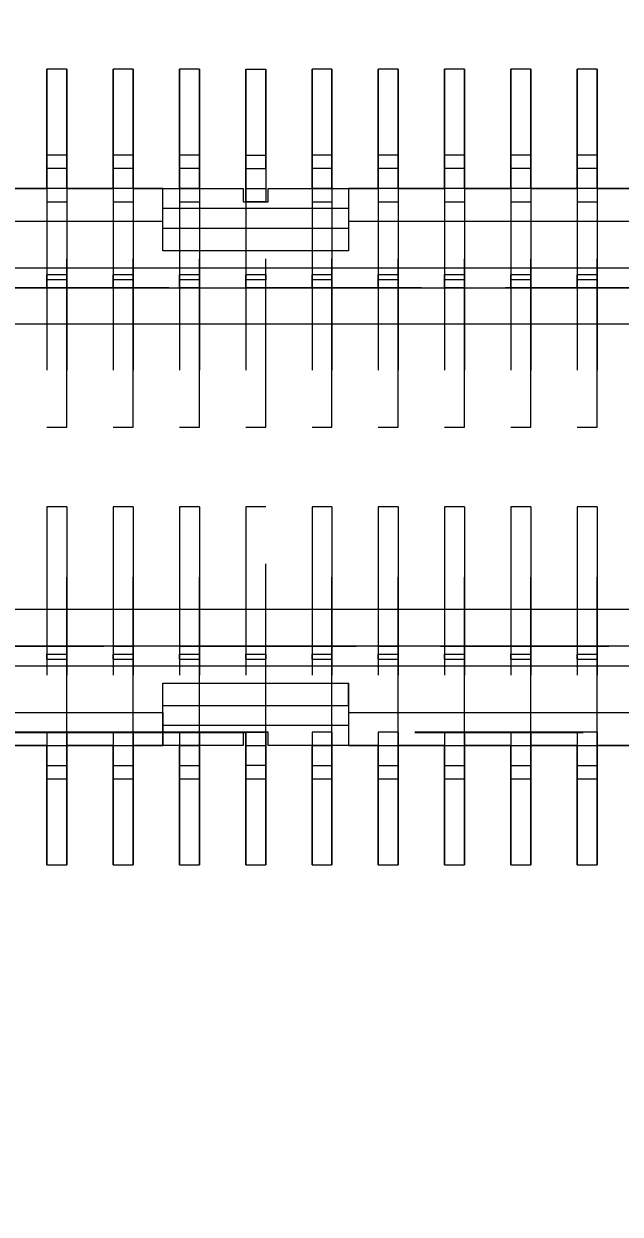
# Model space of a CAD drawing. Header units: millimetres. Extents: x 0 to 403, y 0 to 280.
# Drawn here: x 340.36 to 344.86, y 74.8 to 83.77 of the extents above; entities that cross this region are included whole.
import ezdxf

# ---------------------------------------------------------------- set-up
doc = ezdxf.new("R2010")
doc.units = ezdxf.units.MM
doc.linetypes.add('CENTER', pattern=[10.16, 6.35, -1.27, 1.27, -1.27])
doc.linetypes.add('HIDDEN', pattern=[1.905, 1.27, -0.635])
doc.layers.add('CL', color=2, linetype='CENTER')
doc.layers.add('DIM', color=1, linetype='Continuous')
doc.styles.add('SLDTEXTSTYLE0', font='romans__.ttf', dxfattribs={"width": 0.94})
doc.dimstyles.new('SLDDIMSTYLE1', dxfattribs={"dimtxt": 3, "dimasz": 2, "dimexe": 0, "dimexo": 0.0625, "dimgap": 0.75, "dimtad": 0, "dimtih": 1, "dimtoh": 1, "dimrnd": 1e-09, "dimzin": 12, "dimdsep": 46, "dimtxsty": 'SLDTEXTSTYLE0', "dimblk1": 'NONE', "dimblk2": 'NONE', "dimsah": 1, "dimcen": 0.09, "dimadec": 0, "dimazin": 3, "dimtfac": 1, "dimtofl": 0, "dimtmove": 0, "dimatfit": 3, "dimldrblk": 'NONE', "dimfxl": 1, "dimfrac": 2, "dimtolj": 1, "dimtzin": 12, "dimarcsym": 0})
doc.dimstyles.new('SLDDIMSTYLE2', dxfattribs={"dimtxt": 3, "dimasz": 2, "dimexe": 0, "dimexo": 0.0625, "dimgap": 0.75, "dimtad": 0, "dimtih": 1, "dimtoh": 1, "dimrnd": 1e-09, "dimzin": 4, "dimdsep": 46, "dimtxsty": 'SLDTEXTSTYLE0', "dimblk1": 'NONE', "dimblk2": 'NONE', "dimsah": 1, "dimcen": 0.09, "dimadec": 0, "dimazin": 1, "dimtfac": 1, "dimtofl": 0, "dimtmove": 0, "dimatfit": 3, "dimldrblk": 'NONE', "dimfxl": 1, "dimfrac": 2, "dimtolj": 1, "dimtzin": 12, "dimarcsym": 0})
doc.dimstyles.new('SLDDIMSTYLE7', dxfattribs={"dimtxt": 3, "dimasz": 2, "dimexe": 0, "dimexo": 0.0625, "dimgap": 0.75, "dimtad": 1, "dimrnd": 1e-09, "dimzin": 12, "dimdsep": 46, "dimtxsty": 'SLDTEXTSTYLE0', "dimsah": 1, "dimcen": 0.09, "dimadec": 0, "dimazin": 3, "dimtol": 1, "dimtp": 0.15, "dimtm": 0.15, "dimtfac": 1, "dimtofl": 0, "dimtmove": 0, "dimatfit": 3, "dimfxl": 1, "dimfrac": 2, "dimtolj": 1, "dimarcsym": 0})

# ---------------------------------------------------------------- blocks, each defined once
blk = doc.blocks.new('_D_46')
at = {"layer": 'DIM', "transparency": 16777216}
for p, q in [((306.0133, 71.6405), (306.0133, 76.4291)), ((309.8648, 66.6405), (306.0133, 71.6405)), ((309.8648, 66.6405), (309.8648, 61.6405))]:
    blk.add_line(p, q, dxfattribs=at)
at = {"layer": 'DIM', "transparency": 16777216, "insert": (308.2729, 48.5947), "char_height": 3, "attachment_point": 1, "rotation": 90, "style": 'SLDTEXTSTYLE0'}
blk.add_mtext('74.20', dxfattribs=at)
blk = doc.blocks.new('_NONE')
blk = doc.blocks.new('_D_48')
at = {"layer": 'DIM', "transparency": 16777216}
for p, q in [((264.1333, 71.6405), (264.1333, 82.1791)), ((264.1202, 66.6405), (264.1333, 71.6405)), ((264.1202, 66.6405), (264.1202, 61.6405))]:
    blk.add_line(p, q, dxfattribs=at)
at = {"layer": 'DIM', "transparency": 16777216, "insert": (262.5284, 45.703), "char_height": 3, "attachment_point": 1, "rotation": 90, "style": 'SLDTEXTSTYLE0'}
blk.add_mtext('116.08', dxfattribs=at)
blk = doc.blocks.new('_D_56')
at = {"layer": 'DIM', "transparency": 16777216}
for p, q in [((303.9633, 93.5291), (303.9633, 66.2346)), ((365.7633, 93.5291), (365.7633, 66.2346)), ((365.7633, 67.2346), (303.9633, 67.2346))]:
    blk.add_line(p, q, dxfattribs=at)
for points in [[(303.9633, 67.2346), (305.9633, 66.9846), (305.9633, 67.4846)], [(365.7633, 67.2346), (363.7633, 67.4846), (363.7633, 66.9846)]]:
    blk.add_solid(points, dxfattribs=at)
at = {"layer": 'DIM', "transparency": 16777216, "char_height": 3, "attachment_point": 1, "style": 'SLDTEXTSTYLE0'}
for s, insert in [('61.80', (319.8779, 71.2556)), (' ±0.15', (332.9237, 71.2556))]:
    blk.add_mtext(s, dxfattribs=dict(at, insert=insert))
blk = doc.blocks.new('SW_CENTERMARKSYMBOL_2')
at = {"layer": 'CL', "color": 0}
blk.add_line((46, -87), (112, -87), dxfattribs=at)

msp = doc.modelspace()

# ---------------------------------------------------------------- linework, layer by layer
at = {"color": 7, "linetype": 'Continuous', "lineweight": 0}
for p, q in [((340.6883, 83.4291), (340.5383, 83.4291)), ((340.5383, 82.7791), (340.5383, 83.4291)), ((340.6883, 82.7791), (340.6883, 83.4291)), ((341.1883, 83.4291), (341.0383, 83.4291)), ((341.0383, 82.7791), (341.0383, 83.4291)), ((341.1883, 82.7791), (341.1883, 83.4291)), ((341.6883, 83.4291), (341.5383, 83.4291)), ((341.5383, 82.7791), (341.5383, 83.4291)), ((341.6883, 82.7791), (341.6883, 83.4291)), ((342.0383, 83.4291), (342.1883, 83.4291)), ((342.0383, 82.7791), (342.0383, 83.4291)), ((342.1883, 82.7791), (342.1883, 83.4291)), ((342.6883, 83.4291), (342.5383, 83.4291)), ((342.5383, 82.7791), (342.5383, 83.4291)), ((342.6883, 82.7791), (342.6883, 83.4291)), ((343.1883, 83.4291), (343.0383, 83.4291)), ((343.0383, 82.7791), (343.0383, 83.4291)), ((343.1883, 82.7791), (343.1883, 83.4291)), ((343.6883, 83.4291), (343.5383, 83.4291)), ((343.5383, 82.7791), (343.5383, 83.4291)), ((343.6883, 82.7791), (343.6883, 83.4291)), ((344.1883, 83.4291), (344.0383, 83.4291)), ((344.0383, 82.7791), (344.0383, 83.4291)), ((344.1883, 82.7791), (344.1883, 83.4291)), ((344.6883, 83.4291), (344.5383, 83.4291)), ((344.5383, 82.7791), (344.5383, 83.4291)), ((344.6883, 82.7791), (344.6883, 83.4291)), ((340.6883, 82.7791), (340.5383, 82.7791)), ((340.5383, 82.6791), (340.5383, 82.7791)), ((340.6883, 82.6791), (340.6883, 82.7791)), ((341.1883, 82.7791), (341.0383, 82.7791)), ((341.0383, 82.6791), (341.0383, 82.7791)), ((341.1883, 82.6791), (341.1883, 82.7791)), ((341.6883, 82.7791), (341.5383, 82.7791)), ((341.5383, 82.6791), (341.5383, 82.7791)), ((341.6883, 82.6791), (341.6883, 82.7791)), ((342.0383, 82.7791), (342.1883, 82.7791)), ((342.0383, 82.6791), (342.0383, 82.7791)), ((342.1883, 82.6791), (342.1883, 82.7791)), ((342.6883, 82.7791), (342.5383, 82.7791)), ((342.5383, 82.6791), (342.5383, 82.7791)), ((342.6883, 82.6791), (342.6883, 82.7791)), ((343.1883, 82.7791), (343.0383, 82.7791)), ((343.0383, 82.6791), (343.0383, 82.7791)), ((343.1883, 82.6791), (343.1883, 82.7791)), ((343.6883, 82.7791), (343.5383, 82.7791)), ((343.5383, 82.6791), (343.5383, 82.7791)), ((343.6883, 82.6791), (343.6883, 82.7791)), ((344.1883, 82.7791), (344.0383, 82.7791)), ((344.0383, 82.6791), (344.0383, 82.7791)), ((344.1883, 82.6791), (344.1883, 82.7791)), ((344.6883, 82.7791), (344.5383, 82.7791)), ((344.5383, 82.6791), (344.5383, 82.7791)), ((344.6883, 82.6791), (344.6883, 82.7791)), ((340.5383, 82.5291), (340.5383, 82.6791)), ((340.6883, 82.6791), (340.5383, 82.6791)), ((340.6883, 82.5291), (340.6883, 82.6791)), ((341.0383, 82.5291), (341.0383, 82.6791)), ((341.1883, 82.6791), (341.0383, 82.6791)), ((341.1883, 82.5291), (341.1883, 82.6791)), ((341.5383, 82.5291), (341.5383, 82.6791)), ((341.6883, 82.6791), (341.5383, 82.6791)), ((341.6883, 82.5291), (341.6883, 82.6791)), ((342.0383, 82.4291), (342.0383, 82.6791)), ((342.0383, 82.6791), (342.1883, 82.6791)), ((342.1883, 82.6791), (342.1883, 82.4291)), ((342.5383, 82.5291), (342.5383, 82.6791)), ((342.6883, 82.6791), (342.5383, 82.6791)), ((342.6883, 82.5291), (342.6883, 82.6791)), ((343.0383, 82.5291), (343.0383, 82.6791)), ((343.1883, 82.6791), (343.0383, 82.6791)), ((343.1883, 82.5291), (343.1883, 82.6791)), ((343.5383, 82.5291), (343.5383, 82.6791)), ((343.6883, 82.6791), (343.5383, 82.6791)), ((343.6883, 82.5291), (343.6883, 82.6791)), ((344.0383, 82.5291), (344.0383, 82.6791)), ((344.1883, 82.6791), (344.0383, 82.6791)), ((344.1883, 82.5291), (344.1883, 82.6791)), ((344.5383, 82.5291), (344.5383, 82.6791)), ((344.6883, 82.6791), (344.5383, 82.6791)), ((344.6883, 82.5291), (344.6883, 82.6791)), ((341.4133, 82.5291), (337.8133, 82.5291)), ((341.4133, 82.3791), (341.4133, 82.5291)), ((341.4133, 82.5291), (342.0183, 82.5291)), ((342.0183, 82.5291), (342.0183, 82.4291)), ((342.2083, 82.4291), (342.2083, 82.5291)), ((342.2083, 82.5291), (342.8133, 82.5291)), ((342.8133, 82.5291), (342.8133, 82.3791)), ((346.4133, 82.5291), (342.8133, 82.5291)), ((342.0183, 82.4291), (342.2083, 82.4291)), ((341.4133, 82.2291), (341.4133, 82.3791)), ((341.4133, 82.3791), (342.8133, 82.3791)), ((342.8133, 82.3791), (342.8133, 82.2291)), ((341.4133, 82.2791), (337.8133, 82.2791)), ((341.4133, 82.2291), (342.8133, 82.2291)), ((341.4133, 82.0591), (341.4133, 82.2291)), ((346.4133, 82.2791), (342.8133, 82.2791)), ((342.8133, 82.2291), (342.8133, 82.0591)), ((342.8133, 82.0591), (341.4133, 82.0591)), ((362.4133, 81.9291), (307.3133, 81.9291)), ((340.6883, 81.8768), (340.5383, 81.8768)), ((340.5383, 81.8407), (340.5383, 81.8768)), ((340.6883, 81.8768), (340.6883, 81.8407)), ((341.1883, 81.8768), (341.0383, 81.8768)), ((341.0383, 81.8407), (341.0383, 81.8768)), ((341.1883, 81.8768), (341.1883, 81.8407)), ((341.6883, 81.8768), (341.5383, 81.8768)), ((341.5383, 81.8407), (341.5383, 81.8768)), ((341.6883, 81.8768), (341.6883, 81.8407)), ((342.1883, 81.8768), (342.0383, 81.8768)), ((342.0383, 81.8407), (342.0383, 81.8768)), ((342.1883, 81.8768), (342.1883, 81.8407)), ((342.6883, 81.8768), (342.5383, 81.8768)), ((342.5383, 81.8407), (342.5383, 81.8768)), ((342.6883, 81.8768), (342.6883, 81.8407)), ((343.1883, 81.8768), (343.0383, 81.8768)), ((343.0383, 81.8407), (343.0383, 81.8768)), ((343.1883, 81.8768), (343.1883, 81.8407)), ((343.6883, 81.8768), (343.5383, 81.8768)), ((343.5383, 81.8407), (343.5383, 81.8768)), ((343.6883, 81.8768), (343.6883, 81.8407)), ((344.1883, 81.8768), (344.0383, 81.8768)), ((344.0383, 81.8407), (344.0383, 81.8768)), ((344.1883, 81.8768), (344.1883, 81.8407)), ((344.6883, 81.8768), (344.5383, 81.8768)), ((344.5383, 81.8407), (344.5383, 81.8768)), ((344.6883, 81.8768), (344.6883, 81.8407)), ((307.2133, 81.7791), (362.5133, 81.7791)), ((340.5383, 81.7791), (340.5383, 81.8407)), ((340.6883, 81.8407), (340.5383, 81.8407)), ((340.6883, 81.7791), (340.6883, 81.8407)), ((341.0383, 81.7791), (341.0383, 81.8407)), ((341.1883, 81.8407), (341.0383, 81.8407)), ((341.1883, 81.7791), (341.1883, 81.8407)), ((341.5383, 81.7791), (341.5383, 81.8407)), ((341.6883, 81.8407), (341.5383, 81.8407)), ((341.6883, 81.7791), (341.6883, 81.8407)), ((342.0383, 81.7791), (342.0383, 81.8407)), ((342.1883, 81.8407), (342.0383, 81.8407)), ((342.1883, 81.7791), (342.1883, 81.8407)), ((342.5383, 81.7791), (342.5383, 81.8407)), ((342.6883, 81.8407), (342.5383, 81.8407)), ((342.6883, 81.7791), (342.6883, 81.8407)), ((343.0383, 81.7791), (343.0383, 81.8407)), ((343.1883, 81.8407), (343.0383, 81.8407)), ((343.1883, 81.7791), (343.1883, 81.8407)), ((343.5383, 81.7791), (343.5383, 81.8407)), ((343.6883, 81.8407), (343.5383, 81.8407)), ((343.6883, 81.7791), (343.6883, 81.8407)), ((344.0383, 81.7791), (344.0383, 81.8407)), ((344.1883, 81.8407), (344.0383, 81.8407)), ((344.1883, 81.7791), (344.1883, 81.8407)), ((344.5383, 81.7791), (344.5383, 81.8407)), ((344.6883, 81.8407), (344.5383, 81.8407)), ((344.6883, 81.7791), (344.6883, 81.8407)), ((362.3133, 81.5046), (307.4133, 81.5046)), ((363.2133, 79.3536), (306.5133, 79.3536)), ((363.4133, 79.0791), (306.3133, 79.0791)), ((340.5383, 79.0791), (340.5383, 79.0176)), ((340.6883, 79.0176), (340.6883, 79.0791)), ((341.0383, 79.0791), (341.0383, 79.0176)), ((341.1883, 79.0176), (341.1883, 79.0791)), ((341.5383, 79.0791), (341.5383, 79.0176)), ((341.6883, 79.0176), (341.6883, 79.0791)), ((342.0383, 79.0791), (342.0383, 79.0176)), ((342.1883, 79.0176), (342.1883, 79.0791)), ((342.5383, 79.0791), (342.5383, 79.0176)), ((342.6883, 79.0176), (342.6883, 79.0791)), ((343.0383, 79.0791), (343.0383, 79.0176)), ((343.1883, 79.0176), (343.1883, 79.0791)), ((343.5383, 79.0791), (343.5383, 79.0176)), ((343.6883, 79.0176), (343.6883, 79.0791)), ((344.0383, 79.0791), (344.0383, 79.0176)), ((344.1883, 79.0176), (344.1883, 79.0791)), ((344.5383, 79.0791), (344.5383, 79.0176)), ((344.6883, 79.0176), (344.6883, 79.0791)), ((340.5383, 79.0176), (340.6883, 79.0176)), ((340.5383, 78.9815), (340.5383, 79.0176)), ((340.5383, 78.9815), (340.6883, 78.9815)), ((340.6883, 79.0176), (340.6883, 78.9815)), ((341.0383, 79.0176), (341.1883, 79.0176)), ((341.0383, 78.9815), (341.0383, 79.0176)), ((341.0383, 78.9815), (341.1883, 78.9815)), ((341.1883, 79.0176), (341.1883, 78.9815)), ((341.5383, 79.0176), (341.6883, 79.0176)), ((341.5383, 78.9815), (341.5383, 79.0176)), ((341.5383, 78.9815), (341.6883, 78.9815)), ((341.6883, 79.0176), (341.6883, 78.9815)), ((342.0383, 79.0176), (342.1883, 79.0176)), ((342.0383, 78.9815), (342.0383, 79.0176)), ((342.0383, 78.9815), (342.1883, 78.9815)), ((342.1883, 79.0176), (342.1883, 78.9815)), ((342.5383, 79.0176), (342.6883, 79.0176)), ((342.5383, 78.9815), (342.5383, 79.0176)), ((342.5383, 78.9815), (342.6883, 78.9815)), ((342.6883, 79.0176), (342.6883, 78.9815)), ((343.0383, 79.0176), (343.1883, 79.0176)), ((343.0383, 78.9815), (343.0383, 79.0176)), ((343.0383, 78.9815), (343.1883, 78.9815)), ((343.1883, 79.0176), (343.1883, 78.9815)), ((343.5383, 79.0176), (343.6883, 79.0176)), ((343.5383, 78.9815), (343.5383, 79.0176)), ((343.5383, 78.9815), (343.6883, 78.9815)), ((343.6883, 79.0176), (343.6883, 78.9815)), ((344.0383, 79.0176), (344.1883, 79.0176)), ((344.0383, 78.9815), (344.0383, 79.0176)), ((344.0383, 78.9815), (344.1883, 78.9815)), ((344.1883, 79.0176), (344.1883, 78.9815)), ((344.5383, 79.0176), (344.6883, 79.0176)), ((344.5383, 78.9815), (344.5383, 79.0176)), ((344.5383, 78.9815), (344.6883, 78.9815)), ((344.6883, 79.0176), (344.6883, 78.9815)), ((307.3133, 78.9291), (362.4133, 78.9291)), ((341.4133, 78.7991), (342.8133, 78.7991)), ((341.4133, 78.6291), (341.4133, 78.7991)), ((342.8133, 78.6291), (342.8133, 78.7991)), ((341.4133, 78.4791), (341.4133, 78.6291)), ((342.8133, 78.6291), (341.4133, 78.6291)), ((342.8133, 78.6291), (342.8133, 78.4791)), ((337.8133, 78.5791), (341.4133, 78.5791)), ((342.8133, 78.5791), (346.4133, 78.5791)), ((342.8133, 78.4791), (341.4133, 78.4791)), ((341.4133, 78.3291), (341.4133, 78.4791)), ((342.8133, 78.4791), (342.8133, 78.3291)), ((342.2083, 78.4291), (342.0183, 78.4291)), ((342.0183, 78.4291), (342.0183, 78.3291)), ((342.0383, 78.1791), (342.0383, 78.4291)), ((342.1883, 78.1791), (342.1883, 78.4291)), ((342.2083, 78.3291), (342.2083, 78.4291)), ((337.8133, 78.3291), (341.4133, 78.3291)), ((340.5383, 78.1791), (340.5383, 78.3291)), ((340.6883, 78.1791), (340.6883, 78.3291)), ((341.0383, 78.1791), (341.0383, 78.3291)), ((341.1883, 78.1791), (341.1883, 78.3291)), ((342.0183, 78.3291), (341.4133, 78.3291)), ((341.5383, 78.1791), (341.5383, 78.3291)), ((341.6883, 78.1791), (341.6883, 78.3291)), ((342.8133, 78.3291), (342.2083, 78.3291)), ((342.5383, 78.1791), (342.5383, 78.3291)), ((342.6883, 78.1791), (342.6883, 78.3291)), ((342.8133, 78.3291), (346.4133, 78.3291)), ((343.0383, 78.1791), (343.0383, 78.3291)), ((343.1883, 78.1791), (343.1883, 78.3291)), ((343.5383, 78.1791), (343.5383, 78.3291)), ((343.6883, 78.1791), (343.6883, 78.3291)), ((344.0383, 78.1791), (344.0383, 78.3291)), ((344.1883, 78.1791), (344.1883, 78.3291)), ((344.5383, 78.1791), (344.5383, 78.3291)), ((344.6883, 78.1791), (344.6883, 78.3291)), ((340.5383, 78.1791), (340.6883, 78.1791)), ((340.5383, 78.0791), (340.5383, 78.1791)), ((340.6883, 78.0791), (340.6883, 78.1791)), ((341.0383, 78.1791), (341.1883, 78.1791)), ((341.0383, 78.0791), (341.0383, 78.1791)), ((341.1883, 78.0791), (341.1883, 78.1791)), ((341.5383, 78.1791), (341.6883, 78.1791)), ((341.5383, 78.0791), (341.5383, 78.1791)), ((341.6883, 78.0791), (341.6883, 78.1791)), ((342.1883, 78.1791), (342.0383, 78.1791)), ((342.0383, 78.0791), (342.0383, 78.1791)), ((342.1883, 78.0791), (342.1883, 78.1791)), ((342.5383, 78.1791), (342.6883, 78.1791)), ((342.5383, 78.0791), (342.5383, 78.1791)), ((342.6883, 78.0791), (342.6883, 78.1791)), ((343.0383, 78.1791), (343.1883, 78.1791)), ((343.0383, 78.0791), (343.0383, 78.1791)), ((343.1883, 78.0791), (343.1883, 78.1791)), ((343.5383, 78.1791), (343.6883, 78.1791)), ((343.5383, 78.0791), (343.5383, 78.1791)), ((343.6883, 78.0791), (343.6883, 78.1791)), ((344.0383, 78.1791), (344.1883, 78.1791)), ((344.0383, 78.0791), (344.0383, 78.1791)), ((344.1883, 78.0791), (344.1883, 78.1791)), ((344.5383, 78.1791), (344.6883, 78.1791)), ((344.5383, 78.0791), (344.5383, 78.1791)), ((344.6883, 78.0791), (344.6883, 78.1791)), ((340.5383, 78.0791), (340.6883, 78.0791)), ((340.5383, 77.4291), (340.5383, 78.0791)), ((340.6883, 77.4291), (340.6883, 78.0791)), ((341.0383, 78.0791), (341.1883, 78.0791)), ((341.0383, 77.4291), (341.0383, 78.0791)), ((341.1883, 77.4291), (341.1883, 78.0791)), ((341.5383, 78.0791), (341.6883, 78.0791)), ((341.5383, 77.4291), (341.5383, 78.0791)), ((341.6883, 77.4291), (341.6883, 78.0791)), ((342.0383, 78.0791), (342.1883, 78.0791)), ((342.0383, 77.4291), (342.0383, 78.0791)), ((342.1883, 77.4291), (342.1883, 78.0791)), ((342.5383, 78.0791), (342.6883, 78.0791)), ((342.5383, 77.4291), (342.5383, 78.0791)), ((342.6883, 77.4291), (342.6883, 78.0791)), ((343.0383, 78.0791), (343.1883, 78.0791)), ((343.0383, 77.4291), (343.0383, 78.0791)), ((343.1883, 77.4291), (343.1883, 78.0791)), ((343.5383, 78.0791), (343.6883, 78.0791)), ((343.5383, 77.4291), (343.5383, 78.0791)), ((343.6883, 77.4291), (343.6883, 78.0791)), ((344.0383, 78.0791), (344.1883, 78.0791)), ((344.0383, 77.4291), (344.0383, 78.0791)), ((344.1883, 77.4291), (344.1883, 78.0791)), ((344.5383, 78.0791), (344.6883, 78.0791)), ((344.5383, 77.4291), (344.5383, 78.0791)), ((344.6883, 77.4291), (344.6883, 78.0791)), ((340.5383, 77.4291), (340.6883, 77.4291)), ((341.0383, 77.4291), (341.1883, 77.4291)), ((341.5383, 77.4291), (341.6883, 77.4291)), ((342.0383, 77.4291), (342.1883, 77.4291)), ((342.5383, 77.4291), (342.6883, 77.4291)), ((343.0383, 77.4291), (343.1883, 77.4291)), ((343.5383, 77.4291), (343.6883, 77.4291)), ((344.0383, 77.4291), (344.1883, 77.4291)), ((344.5383, 77.4291), (344.6883, 77.4291))]:
    msp.add_line(p, q, dxfattribs=at)
at = {"color": 7, "linetype": 'HIDDEN', "lineweight": 0}
for p, q in [((340.6883, 83.4291), (340.5383, 83.4291)), ((340.5383, 83.4291), (340.5383, 82.5291)), ((340.6883, 83.4291), (340.6883, 82.5291)), ((341.1883, 83.4291), (341.0383, 83.4291)), ((341.0383, 83.4291), (341.0383, 82.5291)), ((341.1883, 83.4291), (341.1883, 82.5291)), ((341.6883, 83.4291), (341.5383, 83.4291)), ((341.5383, 83.4291), (341.5383, 82.5291)), ((341.6883, 83.4291), (341.6883, 82.5291)), ((342.0383, 83.4291), (342.1883, 83.4291)), ((342.0383, 83.4291), (342.0383, 82.5291)), ((342.1883, 83.4291), (342.1883, 82.5291)), ((342.6883, 83.4291), (342.5383, 83.4291)), ((342.5383, 83.4291), (342.5383, 82.5291)), ((342.6883, 83.4291), (342.6883, 82.5291)), ((343.1883, 83.4291), (343.0383, 83.4291)), ((343.0383, 83.4291), (343.0383, 82.5291)), ((343.1883, 83.4291), (343.1883, 82.5291)), ((343.6883, 83.4291), (343.5383, 83.4291)), ((343.5383, 83.4291), (343.5383, 82.5291)), ((343.6883, 83.4291), (343.6883, 82.5291)), ((344.1883, 83.4291), (344.0383, 83.4291)), ((344.0383, 83.4291), (344.0383, 82.5291)), ((344.1883, 83.4291), (344.1883, 82.5291)), ((344.6883, 83.4291), (344.5383, 83.4291)), ((344.5383, 83.4291), (344.5383, 82.5291)), ((344.6883, 83.4291), (344.6883, 82.5291)), ((342.0383, 82.6791), (342.1883, 82.6791)), ((340.1883, 82.5291), (340.5383, 82.5291)), ((340.6883, 82.5291), (340.5383, 82.5291)), ((340.5383, 82.5291), (340.5383, 80.7291)), ((340.5383, 82.5291), (340.5383, 82.4291)), ((340.6883, 80.7291), (340.6883, 82.5291)), ((340.6883, 82.5291), (341.0383, 82.5291)), ((340.6883, 82.5291), (340.6883, 82.4291)), ((341.1883, 82.5291), (341.0383, 82.5291)), ((341.0383, 82.5291), (341.0383, 80.7291)), ((341.0383, 82.5291), (341.0383, 82.4291)), ((341.1883, 80.7291), (341.1883, 82.5291)), ((341.1883, 82.5291), (341.5383, 82.5291)), ((341.1883, 82.5291), (341.1883, 82.4291)), ((341.4133, 82.2791), (341.4133, 82.5291)), ((341.6883, 82.5291), (341.5383, 82.5291)), ((341.5383, 82.5291), (341.5383, 80.7291)), ((341.5383, 82.5291), (341.5383, 82.4291)), ((341.6883, 80.7291), (341.6883, 82.5291)), ((341.6883, 82.5291), (342.0183, 82.5291)), ((341.6883, 82.5291), (341.6883, 82.4291)), ((342.0183, 82.5291), (342.0183, 82.4291)), ((342.0383, 82.5291), (342.0383, 82.4291)), ((342.0383, 82.5291), (342.1883, 82.5291)), ((342.1883, 82.5291), (342.1883, 82.4291)), ((342.2083, 82.4291), (342.2083, 82.5291)), ((342.2083, 82.5291), (342.5383, 82.5291)), ((342.6883, 82.5291), (342.5383, 82.5291)), ((342.5383, 82.5291), (342.5383, 80.7291)), ((342.5383, 82.5291), (342.5383, 82.4291)), ((342.6883, 80.7291), (342.6883, 82.5291)), ((342.6883, 82.5291), (343.0383, 82.5291)), ((342.6883, 82.5291), (342.6883, 82.4291)), ((342.8133, 82.5291), (342.8133, 82.2791)), ((343.1883, 82.5291), (343.0383, 82.5291)), ((343.0383, 82.5291), (343.0383, 80.7291)), ((343.0383, 82.5291), (343.0383, 82.4291)), ((343.1883, 80.7291), (343.1883, 82.5291)), ((343.1883, 82.5291), (343.5383, 82.5291)), ((343.1883, 82.5291), (343.1883, 82.4291)), ((343.6883, 82.5291), (343.5383, 82.5291)), ((343.5383, 82.5291), (343.5383, 80.7291)), ((343.5383, 82.5291), (343.5383, 82.4291)), ((343.6883, 80.7291), (343.6883, 82.5291)), ((343.6883, 82.5291), (344.0383, 82.5291)), ((343.6883, 82.5291), (343.6883, 82.4291)), ((344.1883, 82.5291), (344.0383, 82.5291)), ((344.0383, 82.5291), (344.0383, 80.7291)), ((344.0383, 82.5291), (344.0383, 82.4291)), ((344.1883, 80.7291), (344.1883, 82.5291)), ((344.1883, 82.5291), (344.5383, 82.5291)), ((344.1883, 82.5291), (344.1883, 82.4291)), ((344.6883, 82.5291), (344.5383, 82.5291)), ((344.5383, 82.5291), (344.5383, 80.7291)), ((344.5383, 82.5291), (344.5383, 82.4291)), ((344.6883, 80.7291), (344.6883, 82.5291)), ((344.6883, 82.5291), (345.0383, 82.5291)), ((344.6883, 82.5291), (344.6883, 82.4291)), ((340.5383, 82.4291), (340.5383, 80.7291)), ((340.5383, 82.4291), (340.6883, 82.4291)), ((340.6883, 82.4291), (340.6883, 80.7291)), ((341.0383, 82.4291), (341.0383, 80.7291)), ((341.0383, 82.4291), (341.1883, 82.4291)), ((341.1883, 82.4291), (341.1883, 80.7291)), ((341.5383, 82.4291), (341.5383, 80.7291)), ((341.5383, 82.4291), (341.6883, 82.4291)), ((341.6883, 82.4291), (341.6883, 80.7291)), ((342.0183, 82.4291), (342.0383, 82.4291)), ((342.1883, 82.4291), (342.0383, 82.4291)), ((342.0383, 82.4291), (342.0383, 80.7291)), ((342.1883, 80.7291), (342.1883, 82.4291)), ((342.1883, 82.4291), (342.2083, 82.4291)), ((342.5383, 82.4291), (342.5383, 80.7291)), ((342.5383, 82.4291), (342.6883, 82.4291)), ((342.6883, 82.4291), (342.6883, 80.7291)), ((343.0383, 82.4291), (343.0383, 80.7291)), ((343.0383, 82.4291), (343.1883, 82.4291)), ((343.1883, 82.4291), (343.1883, 80.7291)), ((343.5383, 82.4291), (343.5383, 80.7291)), ((343.5383, 82.4291), (343.6883, 82.4291)), ((343.6883, 82.4291), (343.6883, 80.7291)), ((344.0383, 82.4291), (344.0383, 80.7291)), ((344.0383, 82.4291), (344.1883, 82.4291)), ((344.1883, 82.4291), (344.1883, 80.7291)), ((344.5383, 82.4291), (344.5383, 80.7291)), ((344.5383, 82.4291), (344.6883, 82.4291)), ((344.6883, 82.4291), (344.6883, 80.7291)), ((341.4133, 82.0591), (341.4133, 82.2791)), ((341.4133, 82.2291), (342.8133, 82.2291)), ((342.8133, 82.2791), (342.8133, 82.0591)), ((340.5383, 81.8768), (340.5383, 81.7791)), ((340.6883, 81.7791), (340.6883, 81.8768)), ((341.0383, 81.8768), (341.0383, 81.7791)), ((341.1883, 81.7791), (341.1883, 81.8768)), ((341.5383, 81.8768), (341.5383, 81.7791)), ((341.6883, 81.7791), (341.6883, 81.8768)), ((342.0383, 81.8768), (342.0383, 81.7791)), ((342.1883, 81.7791), (342.1883, 81.8768)), ((342.5383, 81.8768), (342.5383, 81.7791)), ((342.6883, 81.7791), (342.6883, 81.8768)), ((343.0383, 81.8768), (343.0383, 81.7791)), ((343.1883, 81.7791), (343.1883, 81.8768)), ((343.5383, 81.8768), (343.5383, 81.7791)), ((343.6883, 81.7791), (343.6883, 81.8768)), ((344.0383, 81.8768), (344.0383, 81.7791)), ((344.1883, 81.7791), (344.1883, 81.8768)), ((344.5383, 81.8768), (344.5383, 81.7791)), ((344.6883, 81.7791), (344.6883, 81.8768)), ((362.4133, 81.7791), (307.3133, 81.7791)), ((340.6883, 81.7791), (340.5383, 81.7791)), ((341.1883, 81.7791), (341.0383, 81.7791)), ((341.6883, 81.7791), (341.5383, 81.7791)), ((342.1883, 81.7791), (342.0383, 81.7791)), ((342.6883, 81.7791), (342.5383, 81.7791)), ((343.1883, 81.7791), (343.0383, 81.7791)), ((343.6883, 81.7791), (343.5383, 81.7791)), ((344.1883, 81.7791), (344.0383, 81.7791)), ((344.6883, 81.7791), (344.5383, 81.7791)), ((340.5383, 80.7291), (340.6883, 80.7291)), ((341.0383, 80.7291), (341.1883, 80.7291)), ((341.5383, 80.7291), (341.6883, 80.7291)), ((342.0383, 80.7291), (342.1883, 80.7291)), ((342.5383, 80.7291), (342.6883, 80.7291)), ((343.0383, 80.7291), (343.1883, 80.7291)), ((343.5383, 80.7291), (343.6883, 80.7291)), ((344.0383, 80.7291), (344.1883, 80.7291)), ((344.5383, 80.7291), (344.6883, 80.7291)), ((340.6883, 80.1291), (340.5383, 80.1291)), ((340.5383, 80.1291), (340.5383, 78.3291)), ((340.5383, 80.1291), (340.5383, 78.4291)), ((340.6883, 78.3291), (340.6883, 80.1291)), ((340.6883, 80.1291), (340.6883, 78.4291)), ((341.1883, 80.1291), (341.0383, 80.1291)), ((341.0383, 80.1291), (341.0383, 78.3291)), ((341.0383, 80.1291), (341.0383, 78.4291)), ((341.1883, 78.3291), (341.1883, 80.1291)), ((341.1883, 80.1291), (341.1883, 78.4291)), ((341.6883, 80.1291), (341.5383, 80.1291)), ((341.5383, 80.1291), (341.5383, 78.3291)), ((341.5383, 80.1291), (341.5383, 78.4291)), ((341.6883, 78.3291), (341.6883, 80.1291)), ((341.6883, 80.1291), (341.6883, 78.4291)), ((342.0383, 80.1291), (342.0383, 78.4291)), ((342.1883, 80.1291), (342.0383, 80.1291)), ((342.1883, 78.4291), (342.1883, 80.1291)), ((342.6883, 80.1291), (342.5383, 80.1291)), ((342.5383, 80.1291), (342.5383, 78.3291)), ((342.5383, 80.1291), (342.5383, 78.4291)), ((342.6883, 78.3291), (342.6883, 80.1291)), ((342.6883, 80.1291), (342.6883, 78.4291)), ((343.1883, 80.1291), (343.0383, 80.1291)), ((343.0383, 80.1291), (343.0383, 78.3291)), ((343.0383, 80.1291), (343.0383, 78.4291)), ((343.1883, 78.3291), (343.1883, 80.1291)), ((343.1883, 80.1291), (343.1883, 78.4291)), ((343.6883, 80.1291), (343.5383, 80.1291)), ((343.5383, 80.1291), (343.5383, 78.3291)), ((343.5383, 80.1291), (343.5383, 78.4291)), ((343.6883, 78.3291), (343.6883, 80.1291)), ((343.6883, 80.1291), (343.6883, 78.4291)), ((344.1883, 80.1291), (344.0383, 80.1291)), ((344.0383, 80.1291), (344.0383, 78.3291)), ((344.0383, 80.1291), (344.0383, 78.4291)), ((344.1883, 78.3291), (344.1883, 80.1291)), ((344.1883, 80.1291), (344.1883, 78.4291)), ((344.6883, 80.1291), (344.5383, 80.1291)), ((344.5383, 80.1291), (344.5383, 78.3291)), ((344.5383, 80.1291), (344.5383, 78.4291)), ((344.6883, 78.3291), (344.6883, 80.1291)), ((344.6883, 80.1291), (344.6883, 78.4291)), ((307.3133, 79.0791), (362.4133, 79.0791)), ((340.5383, 79.0791), (340.6883, 79.0791)), ((340.5383, 79.0791), (340.5383, 78.9815)), ((340.6883, 78.9815), (340.6883, 79.0791)), ((341.0383, 79.0791), (341.1883, 79.0791)), ((341.0383, 79.0791), (341.0383, 78.9815)), ((341.1883, 78.9815), (341.1883, 79.0791)), ((341.5383, 79.0791), (341.6883, 79.0791)), ((341.5383, 79.0791), (341.5383, 78.9815)), ((341.6883, 78.9815), (341.6883, 79.0791)), ((342.0383, 79.0791), (342.1883, 79.0791)), ((342.0383, 79.0791), (342.0383, 78.9815)), ((342.1883, 78.9815), (342.1883, 79.0791)), ((342.5383, 79.0791), (342.6883, 79.0791)), ((342.5383, 79.0791), (342.5383, 78.9815)), ((342.6883, 78.9815), (342.6883, 79.0791)), ((343.0383, 79.0791), (343.1883, 79.0791)), ((343.0383, 79.0791), (343.0383, 78.9815)), ((343.1883, 78.9815), (343.1883, 79.0791)), ((343.5383, 79.0791), (343.6883, 79.0791)), ((343.5383, 79.0791), (343.5383, 78.9815)), ((343.6883, 78.9815), (343.6883, 79.0791)), ((344.0383, 79.0791), (344.1883, 79.0791)), ((344.0383, 79.0791), (344.0383, 78.9815)), ((344.1883, 78.9815), (344.1883, 79.0791)), ((344.5383, 79.0791), (344.6883, 79.0791)), ((344.5383, 79.0791), (344.5383, 78.9815)), ((344.6883, 78.9815), (344.6883, 79.0791)), ((341.4133, 78.5791), (341.4133, 78.7991)), ((342.8133, 78.7991), (342.8133, 78.5791)), ((342.8133, 78.6291), (341.4133, 78.6291)), ((341.4133, 78.5791), (341.4133, 78.3291)), ((342.8133, 78.5791), (342.8133, 78.3291)), ((340.6883, 78.4291), (340.5383, 78.4291)), ((340.5383, 78.4291), (340.5383, 78.3291)), ((340.6883, 78.4291), (340.6883, 78.3291)), ((341.1883, 78.4291), (341.0383, 78.4291)), ((341.0383, 78.4291), (341.0383, 78.3291)), ((341.1883, 78.4291), (341.1883, 78.3291)), ((341.6883, 78.4291), (341.5383, 78.4291)), ((341.5383, 78.4291), (341.5383, 78.3291)), ((341.6883, 78.4291), (341.6883, 78.3291)), ((342.0183, 78.4291), (342.0183, 78.3291)), ((342.0383, 78.4291), (342.0183, 78.4291)), ((342.0383, 78.4291), (342.1883, 78.4291)), ((342.0383, 78.4291), (342.0383, 78.3291)), ((342.2083, 78.4291), (342.1883, 78.4291)), ((342.1883, 78.4291), (342.1883, 78.3291)), ((342.2083, 78.3291), (342.2083, 78.4291)), ((342.6883, 78.4291), (342.5383, 78.4291)), ((342.5383, 78.4291), (342.5383, 78.3291)), ((342.6883, 78.4291), (342.6883, 78.3291)), ((343.1883, 78.4291), (343.0383, 78.4291)), ((343.0383, 78.4291), (343.0383, 78.3291)), ((343.1883, 78.4291), (343.1883, 78.3291)), ((343.6883, 78.4291), (343.5383, 78.4291)), ((343.5383, 78.4291), (343.5383, 78.3291)), ((343.6883, 78.4291), (343.6883, 78.3291)), ((344.1883, 78.4291), (344.0383, 78.4291)), ((344.0383, 78.4291), (344.0383, 78.3291)), ((344.1883, 78.4291), (344.1883, 78.3291)), ((344.6883, 78.4291), (344.5383, 78.4291)), ((344.5383, 78.4291), (344.5383, 78.3291)), ((344.6883, 78.4291), (344.6883, 78.3291)), ((340.5383, 78.3291), (340.1883, 78.3291)), ((340.5383, 78.3291), (340.6883, 78.3291)), ((340.5383, 78.3291), (340.5383, 77.4291)), ((341.0383, 78.3291), (340.6883, 78.3291)), ((340.6883, 78.3291), (340.6883, 77.4291)), ((341.0383, 78.3291), (341.1883, 78.3291)), ((341.0383, 78.3291), (341.0383, 77.4291)), ((341.5383, 78.3291), (341.1883, 78.3291)), ((341.1883, 78.3291), (341.1883, 77.4291)), ((341.5383, 78.3291), (341.6883, 78.3291)), ((341.5383, 78.3291), (341.5383, 77.4291)), ((342.0183, 78.3291), (341.6883, 78.3291)), ((341.6883, 78.3291), (341.6883, 77.4291)), ((342.0383, 78.3291), (342.1883, 78.3291)), ((342.0383, 78.3291), (342.0383, 77.4291)), ((342.1883, 78.3291), (342.1883, 77.4291)), ((342.5383, 78.3291), (342.2083, 78.3291)), ((342.5383, 78.3291), (342.6883, 78.3291)), ((342.5383, 78.3291), (342.5383, 77.4291)), ((343.0383, 78.3291), (342.6883, 78.3291)), ((342.6883, 78.3291), (342.6883, 77.4291)), ((343.0383, 78.3291), (343.1883, 78.3291)), ((343.0383, 78.3291), (343.0383, 77.4291)), ((343.5383, 78.3291), (343.1883, 78.3291)), ((343.1883, 78.3291), (343.1883, 77.4291)), ((343.5383, 78.3291), (343.6883, 78.3291)), ((343.5383, 78.3291), (343.5383, 77.4291)), ((344.0383, 78.3291), (343.6883, 78.3291)), ((343.6883, 78.3291), (343.6883, 77.4291)), ((344.0383, 78.3291), (344.1883, 78.3291)), ((344.0383, 78.3291), (344.0383, 77.4291)), ((344.5383, 78.3291), (344.1883, 78.3291)), ((344.1883, 78.3291), (344.1883, 77.4291)), ((344.5383, 78.3291), (344.6883, 78.3291)), ((344.5383, 78.3291), (344.5383, 77.4291)), ((345.0383, 78.3291), (344.6883, 78.3291)), ((344.6883, 78.3291), (344.6883, 77.4291)), ((342.1883, 78.1791), (342.0383, 78.1791)), ((340.5383, 77.4291), (340.6883, 77.4291)), ((341.0383, 77.4291), (341.1883, 77.4291)), ((341.5383, 77.4291), (341.6883, 77.4291)), ((342.0383, 77.4291), (342.1883, 77.4291)), ((342.5383, 77.4291), (342.6883, 77.4291)), ((343.0383, 77.4291), (343.1883, 77.4291)), ((343.5383, 77.4291), (343.6883, 77.4291)), ((344.0383, 77.4291), (344.1883, 77.4291)), ((344.5383, 77.4291), (344.6883, 77.4291))]:
    msp.add_line(p, q, dxfattribs=at)

# ---------------------------------------------------------------- block references
at = {"layer": 'CL'}
msp.add_blockref('SW_CENTERMARKSYMBOL_2', (259.2133, 165.4291), dxfattribs=at)

# ---------------------------------------------------------------- dimensions: what is measured, and where the dimension line sits
at = {"layer": 'DIM'}
dim = msp.add_linear_dim(base=(303.9633, 67.2346), p1=(365.7633, 94.5291), p2=(303.9633, 94.5291), dimstyle='SLDDIMSTYLE7', dxfattribs=at)
dim.commit()
dim.dimension.update_dxf_attribs({"geometry": '_D_56', "text_midpoint": (334.8633, 67.2346), "dimtype": 160})
for feature_location, offset, dimstyle, picture, middle in [((264.1333, 83.1791, 0.1), (-0.0131, -21.5386), 'SLDDIMSTYLE1', '_D_48', (264.1202, 53.6718)), ((306.0133, 77.4291, 0.1), (3.8514, -15.7886), 'SLDDIMSTYLE2', '_D_46', (309.8648, 55.1176))]:
    dim = msp.add_ordinate_dim(feature_location=feature_location, offset=offset, dtype=1, origin=(380.2133, 74.4291, 0.1), dimstyle=dimstyle, dxfattribs=at)
    dim.commit()
    dim.dimension.update_dxf_attribs({"geometry": picture, "text_midpoint": middle})

doc.saveas('drawing.dxf')
